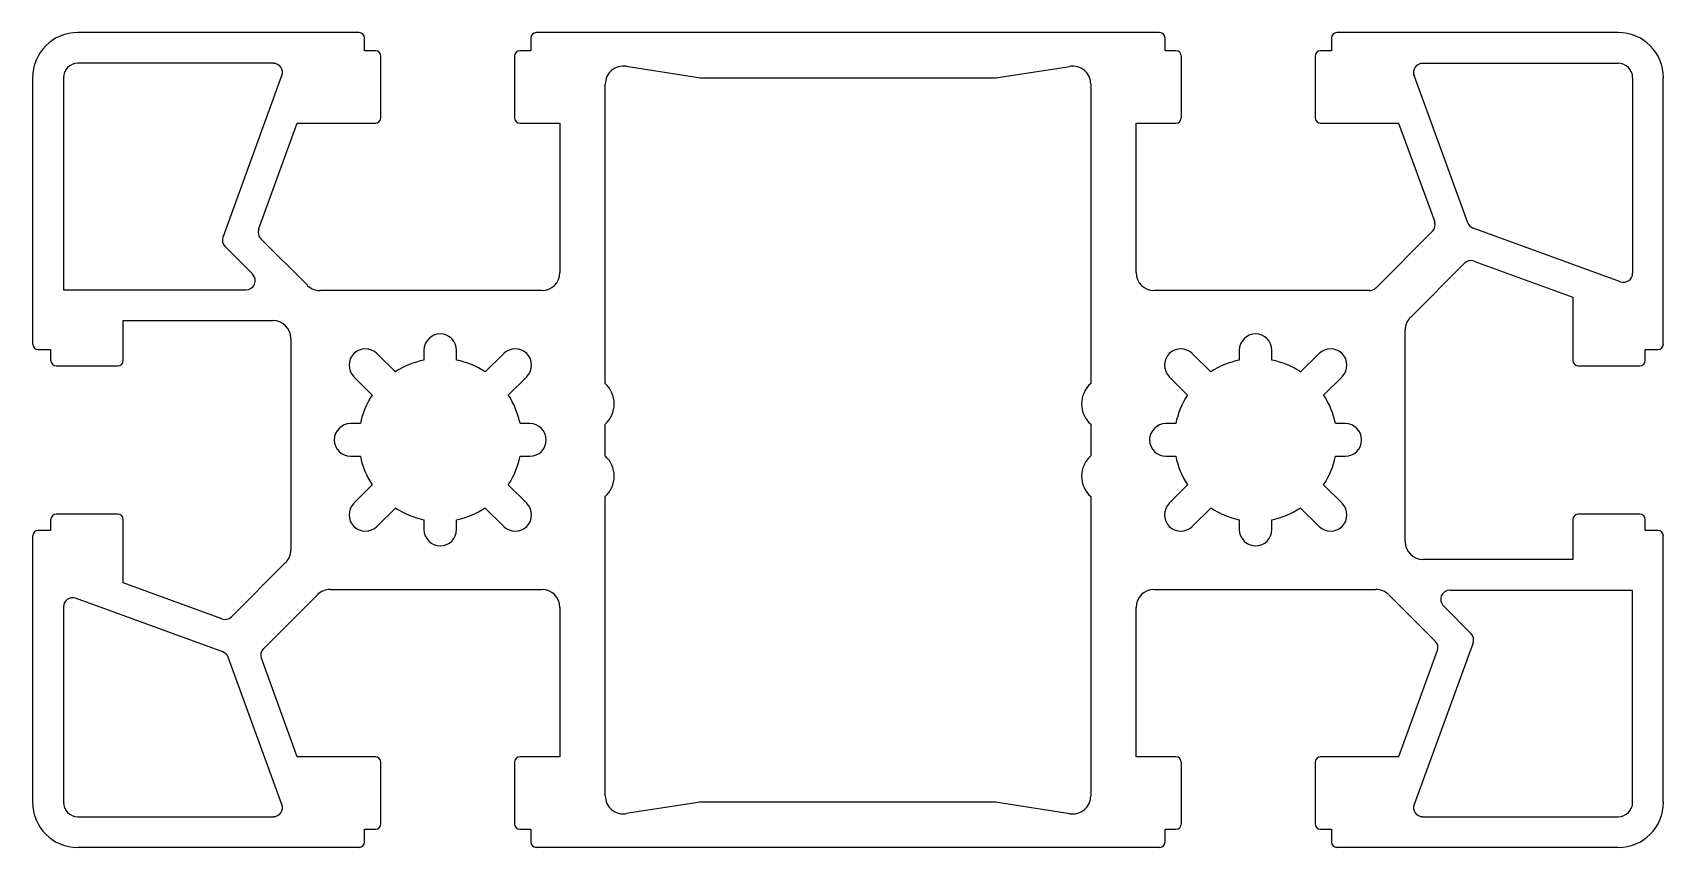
# Model space of a CAD drawing. Extents: x 965 to 1065, y 562 to 612.
import ezdxf

# ---------------------------------------------------------------- set-up
doc = ezdxf.new("R2010")
doc.units = 0
doc.layers.get('0').update_dxf_attribs({"linetype": 'CONTINUOUS'})

msp = doc.modelspace()

# ---------------------------------------------------------------- linework, layer by layer
at = {"color": 0, "linetype": 'CONTINUOUS'}
for p, q in [((984.99, 612.16), (967.75, 612.16)), ((1034.08, 612.16), (995.86, 612.16)), ((1062.2, 612.16), (1044.95, 612.16)), ((985.33, 611.04), (985.33, 611.82)), ((985.99, 611.04), (985.33, 611.04)), ((995.53, 611.04), (994.86, 611.04)), ((995.53, 611.82), (995.53, 611.04)), ((1034.42, 611.04), (1034.42, 611.82)), ((1035.08, 611.04), (1034.42, 611.04)), ((1044.62, 611.04), (1043.95, 611.04)), ((1044.62, 611.82), (1044.62, 611.04)), ((979.74, 610.27), (967.75, 610.27)), ((986.33, 606.93), (986.33, 610.71)), ((994.53, 610.71), (994.53, 606.93)), ((1001.37, 610.09), (1005.81, 609.39)), ((1024.16, 609.39), (1028.58, 610.08)), ((1035.42, 606.93), (1035.42, 610.71)), ((1043.62, 610.71), (1043.62, 606.93)), ((1050.21, 610.27), (1062.2, 610.27)), ((964.97, 609.38), (964.97, 593.04)), ((966.86, 609.38), (966.86, 596.38)), ((976.65, 599.6), (980.26, 609.52)), ((1005.98, 609.38), (1023.98, 609.38)), ((1052.98, 600.49), (1049.69, 609.52)), ((1063.08, 609.38), (1063.08, 597.39)), ((1064.97, 593.04), (1064.97, 609.38)), ((1000.08, 590.62), (1000.08, 608.99)), ((1029.86, 608.99), (1029.86, 590.62)), ((978.83, 600.08), (981.2, 606.6)), ((981.2, 606.6), (985.99, 606.6)), ((994.86, 606.6), (997.31, 606.6)), ((997.31, 606.6), (997.31, 597.43)), ((1032.64, 597.43), (1032.64, 606.6)), ((1032.64, 606.6), (1035.08, 606.6)), ((1043.95, 606.6), (1048.74, 606.6)), ((1048.74, 606.6), (1050.95, 600.55)), ((1062.34, 596.87), (1053.31, 600.16)), ((978.47, 597.33), (976.78, 599.02)), ((981.82, 596.65), (978.96, 599.5)), ((1050.82, 599.96), (1047.34, 596.48)), ((1053.36, 598.13), (1059.42, 595.92)), ((1049.47, 594.68), (1052.78, 598)), ((966.86, 596.38), (978.07, 596.38)), ((996.2, 596.32), (982.6, 596.32)), ((1046.95, 596.32), (1033.75, 596.32)), ((1059.42, 595.92), (1059.42, 592.04)), ((970.53, 592.04), (970.53, 594.49)), ((970.53, 594.49), (979.7, 594.49)), ((980.81, 593.38), (980.81, 580.41)), ((1049.14, 580.93), (1049.14, 593.9)), ((965.31, 592.71), (966.08, 592.71)), ((966.08, 592.71), (966.08, 592.04)), ((1063.86, 592.04), (1063.86, 592.71)), ((1063.86, 592.71), (1064.64, 592.71)), ((966.42, 591.71), (970.2, 591.71)), ((1059.75, 591.71), (1063.53, 591.71)), ((1000.08, 586.17), (1000.08, 588.13)), ((1029.86, 588.13), (1029.86, 586.17)), ((1000.08, 565.32), (1000.08, 583.69)), ((1029.86, 583.69), (1029.86, 565.32)), ((966.08, 582.27), (966.08, 581.6)), ((970.2, 582.6), (966.42, 582.6)), ((970.53, 578.39), (970.53, 582.27)), ((1059.42, 582.27), (1059.42, 579.82)), ((1063.53, 582.6), (1059.75, 582.6)), ((1063.86, 581.6), (1063.86, 582.27)), ((964.97, 581.27), (964.97, 564.93)), ((966.08, 581.6), (965.31, 581.6)), ((1064.64, 581.6), (1063.86, 581.6)), ((1064.97, 564.93), (1064.97, 581.27)), ((980.48, 579.63), (977.17, 576.31)), ((1059.42, 579.82), (1050.25, 579.82)), ((976.58, 576.18), (970.53, 578.39)), ((976.64, 574.15), (967.61, 577.44)), ((979.13, 574.35), (982.45, 577.66)), ((983.23, 577.99), (996.2, 577.99)), ((1033.75, 577.99), (1047.34, 577.99)), ((1048.13, 577.66), (1050.98, 574.81)), ((1063.08, 577.93), (1051.87, 577.93)), ((1063.08, 564.93), (1063.08, 577.93)), ((966.86, 576.92), (966.86, 564.93)), ((997.31, 576.88), (997.31, 567.71)), ((1032.64, 567.71), (1032.64, 576.88)), ((1051.48, 576.98), (1053.17, 575.29)), ((1051.11, 574.23), (1048.74, 567.71)), ((1053.3, 574.71), (1049.69, 564.79)), ((980.26, 564.79), (976.97, 573.82)), ((981.2, 567.71), (979, 573.77)), ((985.99, 567.71), (981.2, 567.71)), ((986.33, 563.6), (986.33, 567.38)), ((994.53, 567.38), (994.53, 563.6)), ((997.31, 567.71), (994.86, 567.71)), ((1035.08, 567.71), (1032.64, 567.71)), ((1035.42, 563.6), (1035.42, 567.38)), ((1043.62, 567.38), (1043.62, 563.6)), ((1048.74, 567.71), (1043.95, 567.71)), ((967.75, 564.04), (979.74, 564.04)), ((1005.79, 564.92), (1001.37, 564.23)), ((1023.97, 564.93), (1005.96, 564.93)), ((1028.58, 564.22), (1024.14, 564.92)), ((1050.21, 564.04), (1062.2, 564.04)), ((985.33, 562.49), (985.33, 563.27)), ((985.33, 563.27), (985.99, 563.27)), ((994.86, 563.27), (995.53, 563.27)), ((995.53, 563.27), (995.53, 562.49)), ((1034.42, 562.49), (1034.42, 563.27)), ((1034.42, 563.27), (1035.08, 563.27)), ((1043.95, 563.27), (1044.62, 563.27)), ((1044.62, 563.27), (1044.62, 562.49)), ((967.75, 562.16), (984.99, 562.16)), ((995.86, 562.16), (1034.08, 562.16)), ((1044.95, 562.16), (1062.2, 562.16))]:
    msp.add_line(p, q, dxfattribs=at)
for p, q in [((987.22, 591.33), (986.08, 592.46)), ((988.97, 592.66), (988.97, 592.05)), ((990.97, 592.05), (990.97, 592.66)), ((993.86, 592.46), (992.73, 591.33)), ((1037.22, 591.33), (1036.08, 592.46)), ((1038.97, 592.66), (1038.97, 592.05)), ((1040.97, 592.05), (1040.97, 592.66)), ((1043.86, 592.46), (1042.73, 591.33)), ((984.67, 591.04), (985.8, 589.91)), ((994.14, 589.91), (995.28, 591.04)), ((1034.67, 591.04), (1035.8, 589.91)), ((1044.14, 589.91), (1045.28, 591.04)), ((985.07, 588.16), (984.47, 588.16)), ((995.47, 588.16), (994.87, 588.16)), ((1035.07, 588.16), (1034.47, 588.16)), ((1045.47, 588.16), (1044.87, 588.16)), ((984.47, 586.16), (985.07, 586.16)), ((994.87, 586.16), (995.47, 586.16)), ((1034.47, 586.16), (1035.07, 586.16)), ((1044.87, 586.16), (1045.47, 586.16)), ((985.8, 584.4), (984.67, 583.27)), ((995.28, 583.27), (994.14, 584.4)), ((1035.8, 584.4), (1034.67, 583.27)), ((1045.28, 583.27), (1044.14, 584.4)), ((986.08, 581.85), (987.22, 582.98)), ((988.97, 582.26), (988.97, 581.66)), ((990.97, 581.66), (990.97, 582.26)), ((992.73, 582.98), (993.86, 581.85)), ((1036.08, 581.85), (1037.22, 582.98)), ((1038.97, 582.26), (1038.97, 581.66)), ((1040.97, 581.66), (1040.97, 582.26)), ((1042.73, 582.98), (1043.86, 581.85))]:
    msp.add_line(p, q)
for centre, radius, start, end in [((967.75, 609.38), 2.78, 90, 180), ((984.99, 611.82), 0.333, 0, 90), ((995.86, 611.82), 0.333, 90, 180), ((1034.08, 611.82), 0.333, 0, 90), ((1044.95, 611.82), 0.333, 90, 180), ((1062.2, 609.38), 2.78, 360, 90), ((985.99, 610.71), 0.333, 360, 90), ((994.86, 610.71), 0.333, 90, 180), ((1035.08, 610.71), 0.333, 360, 90), ((1043.95, 610.71), 0.333, 90, 180), ((967.75, 609.38), 0.889, 90, 180), ((979.74, 609.71), 0.556, 340, 90), ((1001.2, 608.99), 1.11, 81.0452, 180), ((1028.75, 608.99), 1.11, 0, 98.9166), ((1050.21, 609.71), 0.556, 90, 200), ((1062.2, 609.38), 0.889, 360, 90), ((1005.98, 610.49), 1.11, 261.0452, 270), ((1023.98, 610.49), 1.11, 270, 278.9166), ((985.99, 606.93), 0.333, 270, 360), ((994.86, 606.93), 0.333, 180, 270), ((1035.08, 606.93), 0.333, 270, 0), ((1043.95, 606.93), 0.333, 180, 270), ((979.36, 599.89), 0.556, 160, 225), ((1050.42, 600.36), 0.556, 315, 20), ((1053.5, 600.68), 0.556, 200, 250), ((977.17, 599.41), 0.556, 160, 225), ((1053.17, 597.61), 0.556, 70, 135), ((978.07, 596.93), 0.556, 270, 45), ((996.2, 597.43), 1.11, 270, 360), ((1033.75, 597.43), 1.11, 180, 270), ((1062.53, 597.39), 0.556, 250, 0), ((982.6, 597.43), 1.11, 225, 270), ((1046.95, 596.88), 0.556, 270, 315), ((979.7, 593.38), 1.11, 0, 90), ((1050.25, 593.9), 1.11, 135, 180), ((965.31, 593.04), 0.333, 180, 270), ((1064.64, 593.04), 0.333, 270, 360), ((966.42, 592.04), 0.333, 180, 270), ((970.2, 592.04), 0.333, 270, 360), ((1059.75, 592.04), 0.333, 180, 270), ((1063.53, 592.04), 0.333, 270, 0), ((998.97, 589.37), 1.67, 311.8103, 48.1897), ((1030.97, 589.37), 1.67, 131.8103, 228.1897), ((998.97, 584.93), 1.67, 311.8085, 48.1915), ((1030.97, 584.93), 1.67, 131.8103, 228.1897), ((966.42, 582.27), 0.333, 90, 180), ((970.2, 582.27), 0.333, 0, 90), ((1059.75, 582.27), 0.333, 90, 180), ((1063.53, 582.27), 0.333, 0, 90), ((965.31, 581.27), 0.333, 90, 180), ((1064.64, 581.27), 0.333, 0, 90), ((979.7, 580.41), 1.11, 315, 0), ((1050.25, 580.93), 1.11, 180, 270), ((967.42, 576.92), 0.556, 70, 180), ((983.23, 576.88), 1.11, 90, 135), ((996.2, 576.88), 1.11, 0, 90), ((1033.75, 576.88), 1.11, 90, 180), ((1047.34, 576.88), 1.11, 45, 90), ((1051.87, 577.38), 0.556, 90, 225), ((976.77, 576.7), 0.556, 250, 315), ((1052.78, 574.9), 0.556, 340, 45), ((976.45, 573.63), 0.556, 20, 70), ((979.52, 573.96), 0.556, 135, 200), ((1050.59, 574.42), 0.556, 340, 45), ((985.99, 567.38), 0.333, 0, 90), ((994.86, 567.38), 0.333, 90, 180), ((1035.08, 567.38), 0.333, 0, 90), ((1043.95, 567.38), 0.333, 90, 180), ((1001.2, 565.32), 1.11, 180, 278.9166), ((1028.75, 565.32), 1.11, 261.0452, 0), ((967.75, 564.93), 2.78, 180, 270), ((967.75, 564.93), 0.889, 180, 270), ((979.74, 564.6), 0.556, 270, 20), ((1005.96, 563.82), 1.11, 90, 98.9166), ((1023.97, 563.82), 1.11, 81.0452, 90), ((1050.21, 564.6), 0.556, 160, 270), ((1062.2, 564.93), 0.889, 270, 0), ((1062.2, 564.93), 2.78, 270, 360), ((985.99, 563.6), 0.333, 270, 360), ((994.86, 563.6), 0.333, 180, 270), ((1035.08, 563.6), 0.333, 270, 360), ((1043.95, 563.6), 0.333, 180, 270), ((984.99, 562.49), 0.333, 270, 0), ((995.86, 562.49), 0.333, 180, 270), ((1034.08, 562.49), 0.333, 270, 360), ((1044.95, 562.49), 0.333, 180, 270)]:
    msp.add_arc(centre, radius, start, end, dxfattribs=at)
for centre, radius, start, end in [((989.97, 592.66), 1, 0, 180), ((1039.97, 592.66), 1, 0, 180), ((985.38, 591.75), 1, 45, 225), ((989.97, 587.16), 5, 101.537, 123.463), ((989.97, 587.16), 5, 56.537, 78.463), ((994.57, 591.75), 1, 315, 135), ((1035.38, 591.75), 1, 45, 225), ((1039.97, 587.16), 5, 101.537, 123.463), ((1039.97, 587.16), 5, 56.537, 78.463), ((1044.57, 591.75), 1, 315, 135), ((989.97, 587.16), 5, 146.537, 168.463), ((989.97, 587.16), 5, 11.537, 33.463), ((1039.97, 587.16), 5, 146.537, 168.463), ((1039.97, 587.16), 5, 11.537, 33.463), ((984.47, 587.16), 1, 90, 270), ((995.47, 587.16), 1, 270, 90), ((1034.47, 587.16), 1, 90, 270), ((1045.47, 587.16), 1, 270, 90), ((989.97, 587.16), 5, 191.537, 213.463), ((989.97, 587.16), 5, 326.537, 348.463), ((1039.97, 587.16), 5, 191.537, 213.463), ((1039.97, 587.16), 5, 326.537, 348.463), ((985.38, 582.56), 1, 135, 315), ((994.57, 582.56), 1, 225, 45), ((1035.38, 582.56), 1, 135, 315), ((1044.57, 582.56), 1, 225, 45), ((989.97, 587.16), 5, 236.537, 258.463), ((989.97, 587.16), 5, 281.537, 303.463), ((1039.97, 587.16), 5, 236.537, 258.463), ((1039.97, 587.16), 5, 281.537, 303.463), ((989.97, 581.66), 1, 180, 0), ((1039.97, 581.66), 1, 180, 0)]:
    msp.add_arc(centre, radius, start, end)

doc.saveas('drawing.dxf')
